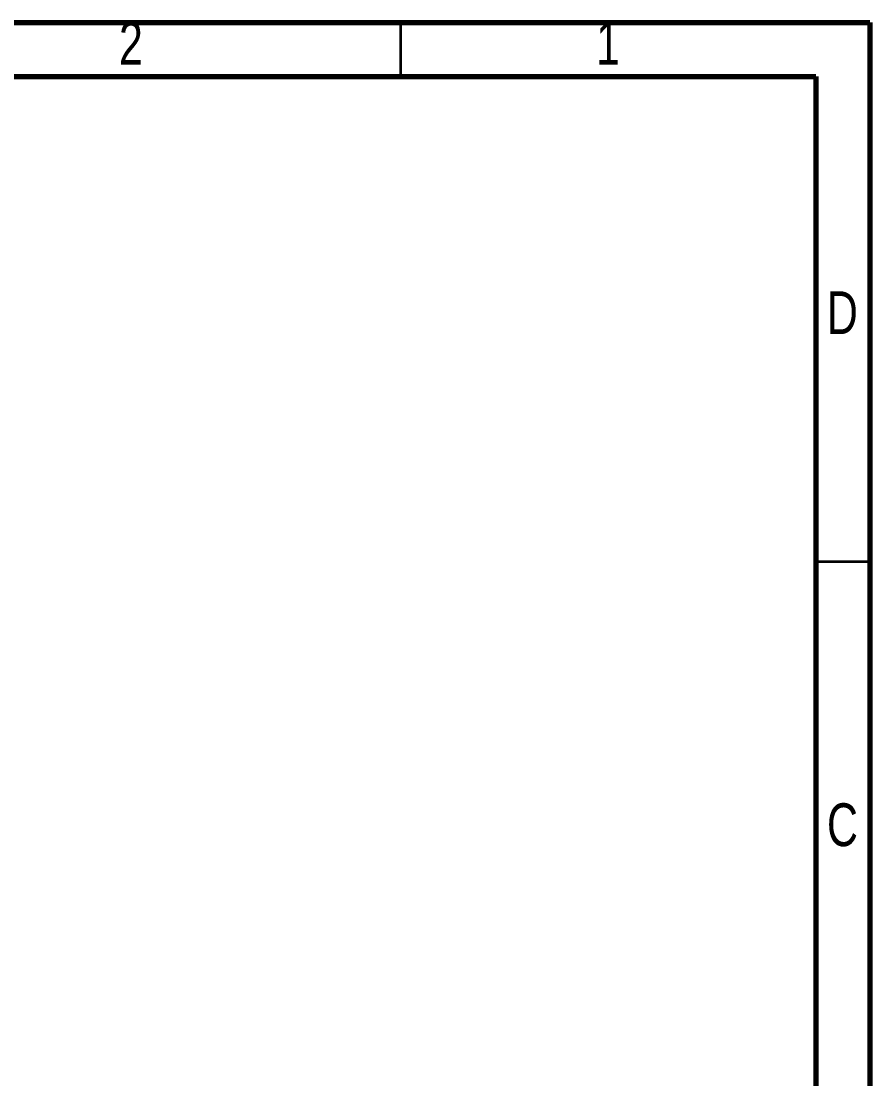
# Model space of a CAD drawing. Header units: millimetres. Extents: x 5 to 292, y 5 to 205.
# Drawn here: x 213.3 to 292, y 107 to 205.1 of the extents above; entities that cross this region are included whole.
import ezdxf

# ---------------------------------------------------------------- set-up
doc = ezdxf.new("R2010")
doc.units = ezdxf.units.MM
doc.styles.add('SLDTEXTSTYLE0', font='TXT', dxfattribs={"width": 0.75})

msp = doc.modelspace()

# ---------------------------------------------------------------- linework, layer by layer
at = {"color": 7, "linetype": 'Continuous', "lineweight": 70}
for p, q in [((5, 205), (292, 205)), ((292, 205), (292, 5)), ((10, 200), (287, 200)), ((287, 200), (287, 10))]:
    msp.add_line(p, q, dxfattribs=at)
at = {"color": 7, "linetype": 'Continuous', "lineweight": 35}
for p, q in [((248.5, 200), (248.5, 205)), ((287, 155), (292, 155))]:
    msp.add_line(p, q, dxfattribs=at)

# ---------------------------------------------------------------- texts
at = {"color": 7, "linetype": 'Continuous', "lineweight": 0, "char_height": 3.969, "attachment_point": 2, "style": 'SLDTEXTSTYLE0'}
for s, insert in [('2', (223.46, 205.06)), ('1', (267.71, 205.06)), ('D', (289.453, 180.06)), ('C', (289.459, 132.56))]:
    msp.add_mtext(s, dxfattribs=dict(at, insert=insert))

doc.saveas('drawing.dxf')
